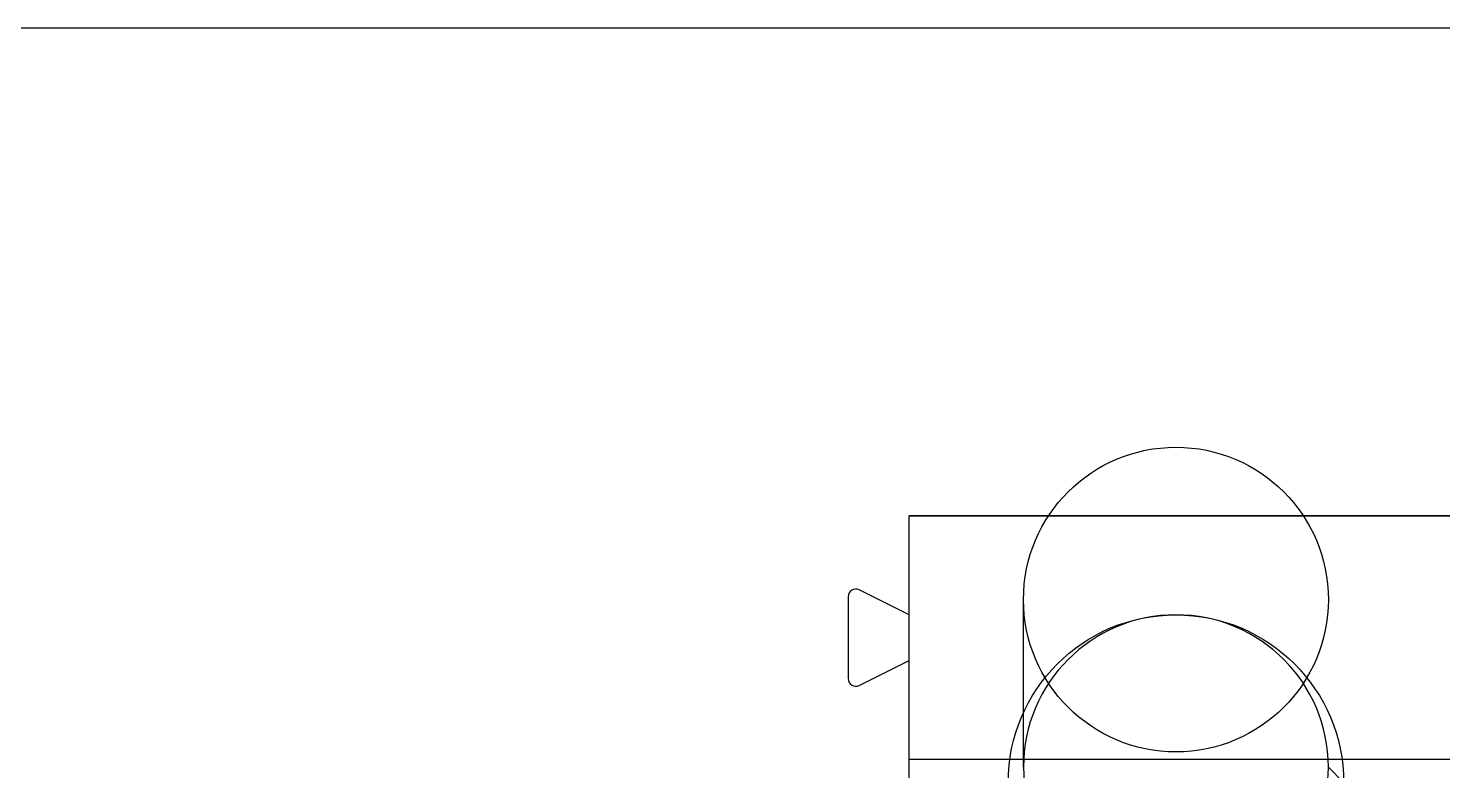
# Model space of a CAD drawing. Header units: millimetres. Extents: x 8.2 to 62.6, y 389.2 to 443.4.
# Drawn here: x 17.73 to 27.01, y 438.51 to 443.38 of the extents above; entities that cross this region are included whole.
import ezdxf

# ---------------------------------------------------------------- set-up
doc = ezdxf.new("R2010")
doc.units = ezdxf.units.MM
doc.layers.add('Feature', color=7, linetype='CONTINUOUS')

msp = doc.modelspace()

# ---------------------------------------------------------------- linework, layer by layer
at = {"layer": 'Feature'}
for p, q in [((55.3111, 443.385, -62.0183), (16.3125, 443.385, -62.0183)), ((55.3111, 443.385, -60.4183), (16.3125, 443.385, -60.4183)), ((55.3111, 443.385, -62.0183), (16.3125, 443.385, -62.0183)), ((55.3111, 443.385, -60.4183), (16.3125, 443.385, -60.4183)), ((23.5118, 439.535, -62.0183), (23.5118, 440.185, -62.0183)), ((23.5118, 440.185, -66.6183), (23.5118, 440.185, -62.0183)), ((23.5118, 438.585, -70.4183), (23.5118, 440.185, -66.6183)), ((23.5118, 440.185, -62.0183), (30.5118, 440.185, -62.0183)), ((23.5118, 439.535, -62.0183), (23.5118, 440.185, -62.0183)), ((30.5118, 440.185, -66.6183), (23.5118, 440.185, -66.6183)), ((23.5118, 440.185, -66.6183), (23.5118, 440.185, -62.0183)), ((23.5118, 440.185, -62.0183), (30.5118, 440.185, -62.0183)), ((23.5118, 438.585, -70.4183), (23.5118, 440.185, -66.6183)), ((30.5118, 440.185, -66.6183), (23.5118, 440.185, -66.6183)), ((23.1842, 439.699, -66.6183), (23.1842, 439.699, -62.0183)), ((23.5118, 439.535, -62.0183), (23.1842, 439.699, -62.0183)), ((23.5118, 439.535, -62.0183), (23.1842, 439.699, -62.0183)), ((23.5118, 439.535, -66.6183), (23.1842, 439.699, -66.6183)), ((23.1842, 439.699, -66.6183), (23.1842, 439.699, -62.0183)), ((23.5118, 439.535, -66.6183), (23.1842, 439.699, -66.6183)), ((23.1118, 439.654, -66.6183), (23.1118, 439.654, -62.0183)), ((23.1118, 439.654, -62.0183), (23.1118, 439.116, -62.0183)), ((23.1118, 439.654, -62.0183), (23.1118, 439.116, -62.0183)), ((23.1118, 439.654, -66.6183), (23.1118, 439.654, -62.0183)), ((23.1118, 439.654, -66.6183), (23.1118, 439.116, -66.6183)), ((23.1118, 439.654, -66.6183), (23.1118, 439.116, -66.6183)), ((24.2618, 438.535, -64.3597), (24.2618, 439.635, -64.3597)), ((24.2618, 438.535, -64.3597), (24.2618, 439.635, -64.3597)), ((23.5118, 439.235, -66.6183), (23.5118, 439.535, -66.6183)), ((23.5118, 439.535, -66.6183), (23.5118, 439.535, -62.0183)), ((23.5118, 439.535, -66.6183), (23.5118, 439.535, -62.0183)), ((23.5118, 439.235, -66.6183), (23.5118, 439.535, -66.6183)), ((23.1842, 439.071, -62.0183), (23.5118, 439.235, -62.0183)), ((23.1842, 439.071, -62.0183), (23.5118, 439.235, -62.0183)), ((23.1842, 439.071, -66.6183), (23.5118, 439.235, -66.6183)), ((23.1842, 439.071, -66.6183), (23.5118, 439.235, -66.6183)), ((23.5118, 439.235, -66.6183), (23.5118, 439.235, -62.0183)), ((23.5118, 433.385, -62.0183), (23.5118, 439.235, -62.0183)), ((23.5118, 433.385, -62.0183), (23.5118, 439.235, -62.0183)), ((23.5118, 439.235, -66.6183), (23.5118, 439.235, -62.0183)), ((23.1118, 439.116, -66.6183), (23.1118, 439.116, -62.0183)), ((23.1118, 439.116, -66.6183), (23.1118, 439.116, -62.0183)), ((23.1842, 439.071, -66.6183), (23.1842, 439.071, -62.0183)), ((23.1842, 439.071, -66.6183), (23.1842, 439.071, -62.0183)), ((23.5118, 435.635, -70.4183), (23.5118, 438.585, -70.4183)), ((23.5118, 435.635, -70.4183), (23.5118, 438.585, -70.4183)), ((30.5118, 438.585, -70.4183), (23.5118, 438.585, -70.4183)), ((30.5118, 438.585, -70.4183), (23.5118, 438.585, -70.4183)), ((26.2618, 438.535, -64.3597), (26.3618, 438.435, -64.3597)), ((26.2618, 438.535, -64.3597), (26.3618, 438.435, -64.3597))]:
    msp.add_line(p, q, dxfattribs=at)
for centre, radius in [((25.2618, 439.635), 1), ((25.2618, 439.635), 1), ((25.2618, 438.435), 1.1), ((25.2618, 438.435), 1.1)]:
    msp.add_circle(centre, radius, dxfattribs=at)
for centre, radius, start, end in [((23.1618, 439.654, -66.6183), 0.05, 63.4349, 180), ((23.1618, 439.654, -62.0183), 0.05, 63.4349, 180), ((23.1618, 439.654, -62.0183), 0.05, 63.4349, 180), ((23.1618, 439.654, -66.6183), 0.05, 63.4349, 180), ((25.2618, 438.535, -64.3597), 1, 0, 180), ((25.2618, 438.535, -64.3597), 1, 0, 180), ((23.1618, 439.116, -62.0183), 0.05, 180, -63.4349), ((23.1618, 439.116, -62.0183), 0.05, 180, -63.4349), ((23.1618, 439.116, -66.6183), 0.05, 180, -63.4349), ((23.1618, 439.116, -66.6183), 0.05, 180, -63.4349), ((25.2618, 438.535, -64.3597), 1, 180, 0), ((25.2618, 438.535, -64.3597), 1, 180, 0)]:
    msp.add_arc(centre, radius, start, end, dxfattribs=at)

doc.saveas('drawing.dxf')
